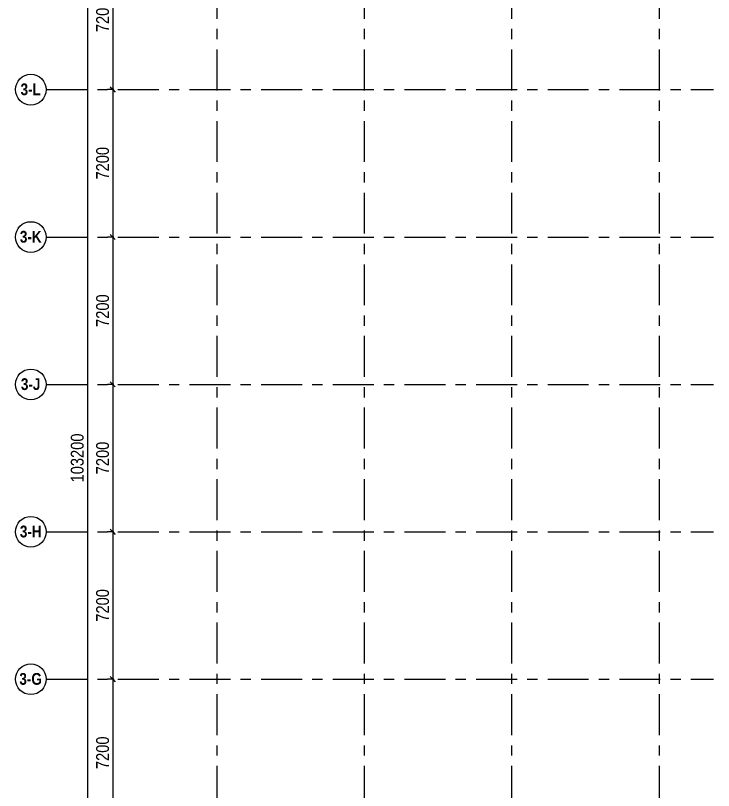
# Model space of a CAD drawing. Header units: millimetres. Extents: x -177800 to -26107, y -132450 to -18386.
# Drawn here: x -177800 to -143700, y -94590 to -56730 of the extents above; entities that cross this region are included whole.
import ezdxf

# ---------------------------------------------------------------- set-up
doc = ezdxf.new("R2010")
doc.units = ezdxf.units.MM
doc.linetypes.add('IDA - Grid Line', pattern=[3500, 2000, -500, 500, -500])
for name, color, linetype, lineweight in [('A-_ANOT----_D', 7, 'Continuous', 9), ('A-_ANOT----_D-250', 7, 'Continuous', 9), ('S-_ANOTGRID_E', 7, 'Continuous', 9)]:
    doc.layers.add(name, color=color, linetype=linetype, lineweight=lineweight)
doc.layers.add('S-_ANOTGRID_E-1', color=9, linetype='IDA - Grid Line', lineweight=9, true_color=0x808080)
doc.styles.add('Arial Narrow', font='ARIALN.TTF', dxfattribs={"height": 625})
doc.styles.add('Arial Narrow_B', font='ARIALNB.TTF', dxfattribs={"height": 575})
doc.dimstyles.new('IDA_-_Arial_-_2_5mm_-_Black_-_Diagonal', dxfattribs={"dimscale": 304.8, "dimtxt": 639.644359, "dimasz": 0.82021, "dimexe": 0.82021, "dimexo": 0.410105, "dimgap": 0, "dimtad": 1, "dimdec": 0, "dimzin": 0, "dimdsep": 46, "dimtxsty": 'Arial Narrow', "dimblk1": 'OBLIQUE', "dimblk2": 'OBLIQUE', "dimsah": 1, "dimcen": 0.09, "dimdle": 0.82021, "dimadec": 6, "dimazin": 0, "dimtfac": 1, "dimtdec": 4, "dimtix": 1, "dimtmove": 0, "dimatfit": 3, "dimfxl": 1, "dimtvp": 1, "dimtolj": 1, "dimtzin": 0, "dimarcsym": 2})

# ---------------------------------------------------------------- blocks, each defined once
blk = doc.blocks.new('Grid - 3_0mm Dia-3628821-BLK 2 UPPER ROOF PLAN')
at = {"layer": 'S-_ANOTGRID_E'}
blk.add_circle((0, 0), 3, dxfattribs=at)
blk = doc.blocks.new('DIMBLOCK15-BLK 2 UPPER ROOF PLAN')
at = {"layer": 'A-_ANOT----_D-250', "transparency": 16777216}
for p, q in [((-172999, -53152), (-173301, -53152)), ((-173051, -53152), (-173051, -60352)), ((-173051, -53152), (-172999, -53152)), ((-172999, -60352), (-173301, -60352)), ((-173051, -60352), (-172999, -60352))]:
    blk.add_line(p, q, dxfattribs=at)
at = {"layer": 'A-_ANOT----_D-250', "lineweight": 18, "transparency": 16777216}
for p, q in [((-173051, -53152), (-173176, -53027)), ((-173051, -53152), (-172926, -53277)), ((-173051, -60352), (-173176, -60227)), ((-173051, -60352), (-172926, -60477))]:
    blk.add_line(p, q, dxfattribs=at)
at = {"layer": 'A-_ANOT----_D-250', "color": 0, "transparency": 16777216, "insert": (-173859, -57544), "char_height": 625, "width": 1900.66, "attachment_point": 1, "rotation": 90, "line_spacing_factor": 0.974696, "style": 'Arial Narrow'}
blk.add_mtext('7200', dxfattribs=at)
blk = doc.blocks.new('_Oblique')
at = {"color": 0, "linetype": 'ByBlock', "lineweight": -2}
blk.add_line((-0.5, -0.5), (0.5, 0.5), dxfattribs=at)
blk = doc.blocks.new('DIMBLOCK16-BLK 2 UPPER ROOF PLAN')
at = {"layer": 'A-_ANOT----_D-250', "transparency": 16777216}
for p, q in [((-172999, -60352), (-173301, -60352)), ((-173051, -60352), (-173051, -67552)), ((-173051, -60352), (-172999, -60352)), ((-172999, -67552), (-173301, -67552)), ((-173051, -67552), (-172999, -67552))]:
    blk.add_line(p, q, dxfattribs=at)
at = {"layer": 'A-_ANOT----_D-250', "lineweight": 18, "transparency": 16777216}
for p, q in [((-173051, -60352), (-173176, -60227)), ((-173051, -60352), (-172926, -60477)), ((-173051, -67552), (-173176, -67427)), ((-173051, -67552), (-172926, -67677))]:
    blk.add_line(p, q, dxfattribs=at)
at = {"layer": 'A-_ANOT----_D-250', "color": 0, "transparency": 16777216, "insert": (-173859, -64744), "char_height": 625, "width": 1900.66, "attachment_point": 1, "rotation": 90, "line_spacing_factor": 0.974696, "style": 'Arial Narrow'}
blk.add_mtext('7200', dxfattribs=at)
blk = doc.blocks.new('DIMBLOCK17-BLK 2 UPPER ROOF PLAN')
at = {"layer": 'A-_ANOT----_D-250', "transparency": 16777216}
for p, q in [((-172999, -67552), (-173301, -67552)), ((-173051, -67552), (-173051, -74752)), ((-173051, -67552), (-172999, -67552)), ((-172999, -74752), (-173301, -74752)), ((-173051, -74752), (-172999, -74752))]:
    blk.add_line(p, q, dxfattribs=at)
at = {"layer": 'A-_ANOT----_D-250', "lineweight": 18, "transparency": 16777216}
for p, q in [((-173051, -67552), (-173176, -67427)), ((-173051, -67552), (-172926, -67677)), ((-173051, -74752), (-173176, -74627)), ((-173051, -74752), (-172926, -74877))]:
    blk.add_line(p, q, dxfattribs=at)
at = {"layer": 'A-_ANOT----_D-250', "color": 0, "transparency": 16777216, "insert": (-173859, -71944), "char_height": 625, "width": 1900.66, "attachment_point": 1, "rotation": 90, "line_spacing_factor": 0.974696, "style": 'Arial Narrow'}
blk.add_mtext('7200', dxfattribs=at)
blk = doc.blocks.new('DIMBLOCK18-BLK 2 UPPER ROOF PLAN')
at = {"layer": 'A-_ANOT----_D-250', "transparency": 16777216}
for p, q in [((-172999, -74752), (-173301, -74752)), ((-173051, -74752), (-173051, -81952)), ((-173051, -74752), (-172999, -74752)), ((-172999, -81952), (-173301, -81952)), ((-173051, -81952), (-172999, -81952))]:
    blk.add_line(p, q, dxfattribs=at)
at = {"layer": 'A-_ANOT----_D-250', "lineweight": 18, "transparency": 16777216}
for p, q in [((-173051, -74752), (-173176, -74627)), ((-173051, -74752), (-172926, -74877)), ((-173051, -81952), (-173176, -81827)), ((-173051, -81952), (-172926, -82077))]:
    blk.add_line(p, q, dxfattribs=at)
at = {"layer": 'A-_ANOT----_D-250', "color": 0, "transparency": 16777216, "insert": (-173859, -79144), "char_height": 625, "width": 1900.66, "attachment_point": 1, "rotation": 90, "line_spacing_factor": 0.974696, "style": 'Arial Narrow'}
blk.add_mtext('7200', dxfattribs=at)
blk = doc.blocks.new('DIMBLOCK19-BLK 2 UPPER ROOF PLAN')
at = {"layer": 'A-_ANOT----_D-250', "transparency": 16777216}
for p, q in [((-172999, -81952), (-173301, -81952)), ((-173051, -81952), (-173051, -89152)), ((-173051, -81952), (-172999, -81952)), ((-172999, -89152), (-173301, -89152)), ((-173051, -89152), (-172999, -89152))]:
    blk.add_line(p, q, dxfattribs=at)
at = {"layer": 'A-_ANOT----_D-250', "lineweight": 18, "transparency": 16777216}
for p, q in [((-173051, -81952), (-173176, -81827)), ((-173051, -81952), (-172926, -82077)), ((-173051, -89152), (-173176, -89027)), ((-173051, -89152), (-172926, -89277))]:
    blk.add_line(p, q, dxfattribs=at)
at = {"layer": 'A-_ANOT----_D-250', "color": 0, "transparency": 16777216, "insert": (-173859, -86344), "char_height": 625, "width": 1900.66, "attachment_point": 1, "rotation": 90, "line_spacing_factor": 0.974696, "style": 'Arial Narrow'}
blk.add_mtext('7200', dxfattribs=at)
blk = doc.blocks.new('DIMBLOCK20-BLK 2 UPPER ROOF PLAN')
at = {"layer": 'A-_ANOT----_D-250', "transparency": 16777216}
for p, q in [((-172999, -89152), (-173301, -89152)), ((-173051, -89152), (-173051, -96352)), ((-173051, -89152), (-172999, -89152)), ((-172999, -96352), (-173301, -96352)), ((-173051, -96352), (-172999, -96352))]:
    blk.add_line(p, q, dxfattribs=at)
at = {"layer": 'A-_ANOT----_D-250', "lineweight": 18, "transparency": 16777216}
for p, q in [((-173051, -89152), (-173176, -89027)), ((-173051, -89152), (-172926, -89277)), ((-173051, -96352), (-173176, -96227)), ((-173051, -96352), (-172926, -96477))]:
    blk.add_line(p, q, dxfattribs=at)
at = {"layer": 'A-_ANOT----_D-250', "color": 0, "transparency": 16777216, "insert": (-173859, -93544), "char_height": 625, "width": 1900.66, "attachment_point": 1, "rotation": 90, "line_spacing_factor": 0.974696, "style": 'Arial Narrow'}
blk.add_mtext('7200', dxfattribs=at)
blk = doc.blocks.new('DIMBLOCK26-BLK 2 UPPER ROOF PLAN')
at = {"layer": 'A-_ANOT----_D-250', "transparency": 16777216}
for p, q in [((-174238, -26752), (-174539, -26752)), ((-174289, -26502), (-174289, -130202)), ((-174289, -26752), (-174238, -26752)), ((-174238, -129952), (-174539, -129952)), ((-174289, -129952), (-174238, -129952))]:
    blk.add_line(p, q, dxfattribs=at)
at = {"layer": 'A-_ANOT----_D-250', "lineweight": 18, "transparency": 16777216}
for p, q in [((-174289, -26752), (-174414, -26627)), ((-174289, -26752), (-174164, -26877)), ((-174289, -129952), (-174414, -129827)), ((-174289, -129952), (-174164, -130077))]:
    blk.add_line(p, q, dxfattribs=at)
at = {"layer": 'A-_ANOT----_D-250', "color": 0, "transparency": 16777216, "insert": (-175097, -79540), "char_height": 625, "width": 2850.99, "attachment_point": 1, "rotation": 90, "line_spacing_factor": 0.974696, "style": 'Arial Narrow'}
blk.add_mtext('103200', dxfattribs=at)

msp = doc.modelspace()

# ---------------------------------------------------------------- linework, layer by layer
at = {"layer": 'S-_ANOTGRID_E-1'}
for p, q in [((-167961.4, -19886.4), (-167961.4, -132449.9)), ((-160761.4, -19886.4), (-160761.4, -132449.9)), ((-153561.4, -19886.4), (-153561.4, -132449.9)), ((-146361.4, -19886.4), (-146361.4, -132449.9)), ((-176299.7, -60352.4), (-143700.1, -60352.4)), ((-176299.7, -67552.4), (-143700.1, -67552.4)), ((-176299.7, -74752.4), (-143700.1, -74752.4)), ((-176299.7, -81952.4), (-143700.1, -81952.4)), ((-176299.7, -89152.4), (-143700.1, -89152.4))]:
    msp.add_line(p, q, dxfattribs=at)

# ---------------------------------------------------------------- block references
at = {"layer": 'S-_ANOTGRID_E', "xscale": 249.9999999999999, "yscale": 249.9999999999999, "zscale": 249.9999999999999, "rotation": 269.9999999999989}
for p in [(-177049.7, -60352.4), (-177049.7, -67552.4), (-177049.7, -74752.4), (-177049.7, -81952.4), (-177049.7, -89152.4)]:
    msp.add_blockref('Grid - 3_0mm Dia-3628821-BLK 2 UPPER ROOF PLAN', p, dxfattribs=at)

# ---------------------------------------------------------------- texts
at = {"layer": 'S-_ANOTGRID_E', "char_height": 575, "attachment_point": 1, "style": 'Arial Narrow_B'}
for s, insert, width in [('3-L', (-177552.4, -60050), 1182.489), ('3-K', (-177586.1, -67250), 1262.658), ('3-J', (-177536.1, -74450), 1142.405), ('3-H', (-177586.1, -81650), 1262.658), ('3-G', (-177609.9, -88850), 1322.784)]:
    msp.add_mtext(s, dxfattribs=dict(at, insert=insert, width=width))

# ---------------------------------------------------------------- dimensions: what is measured, and where the dimension line sits
at = {"layer": 'A-_ANOT----_D'}
for base, p1, p2, override, picture, middle in [((-174289.4, -129952.4), (-174112.6, -26752.4), (-174112.6, -129952.4), {"dimpost": '<>', "dimfxl": 103200}, 'DIMBLOCK26-BLK 2 UPPER ROOF PLAN', (-174608.5, -78352.4)), ((-173051.2, -60352.4), (-172874.4, -53152.4), (-172874.4, -60352.4), {"dimpost": '<>', "dimfxl": 7200}, 'DIMBLOCK15-BLK 2 UPPER ROOF PLAN', (-173370.3, -56752.4)), ((-173051.2, -67552.4), (-172874.4, -60352.4), (-172874.4, -67552.4), {"dimpost": '<>', "dimfxl": 7200}, 'DIMBLOCK16-BLK 2 UPPER ROOF PLAN', (-173370.3, -63952.4)), ((-173051.2, -74752.4), (-172874.4, -67552.4), (-172874.4, -74752.4), {"dimpost": '<>', "dimfxl": 7200}, 'DIMBLOCK17-BLK 2 UPPER ROOF PLAN', (-173370.3, -71152.4)), ((-173051.2, -81952.4), (-172874.4, -74752.4), (-172874.4, -81952.4), {"dimpost": '<>', "dimfxl": 7200}, 'DIMBLOCK18-BLK 2 UPPER ROOF PLAN', (-173370.3, -78352.4)), ((-173051.2, -89152.4), (-172874.4, -81952.4), (-172874.4, -89152.4), {"dimpost": '<>', "dimfxl": 7200}, 'DIMBLOCK19-BLK 2 UPPER ROOF PLAN', (-173370.3, -85552.4)), ((-173051.2, -96352.4), (-172874.4, -89152.4), (-172874.4, -96352.4), {"dimpost": '<>', "dimfxl": 7200}, 'DIMBLOCK20-BLK 2 UPPER ROOF PLAN', (-173370.3, -92752.4))]:
    dim = msp.add_linear_dim(base=base, p1=p1, p2=p2, angle=90, dimstyle='IDA_-_Arial_-_2_5mm_-_Black_-_Diagonal', override=override, dxfattribs=at)
    dim.commit()
    dim.dimension.update_dxf_attribs({"geometry": picture, "text_midpoint": middle})

doc.saveas('drawing.dxf')
